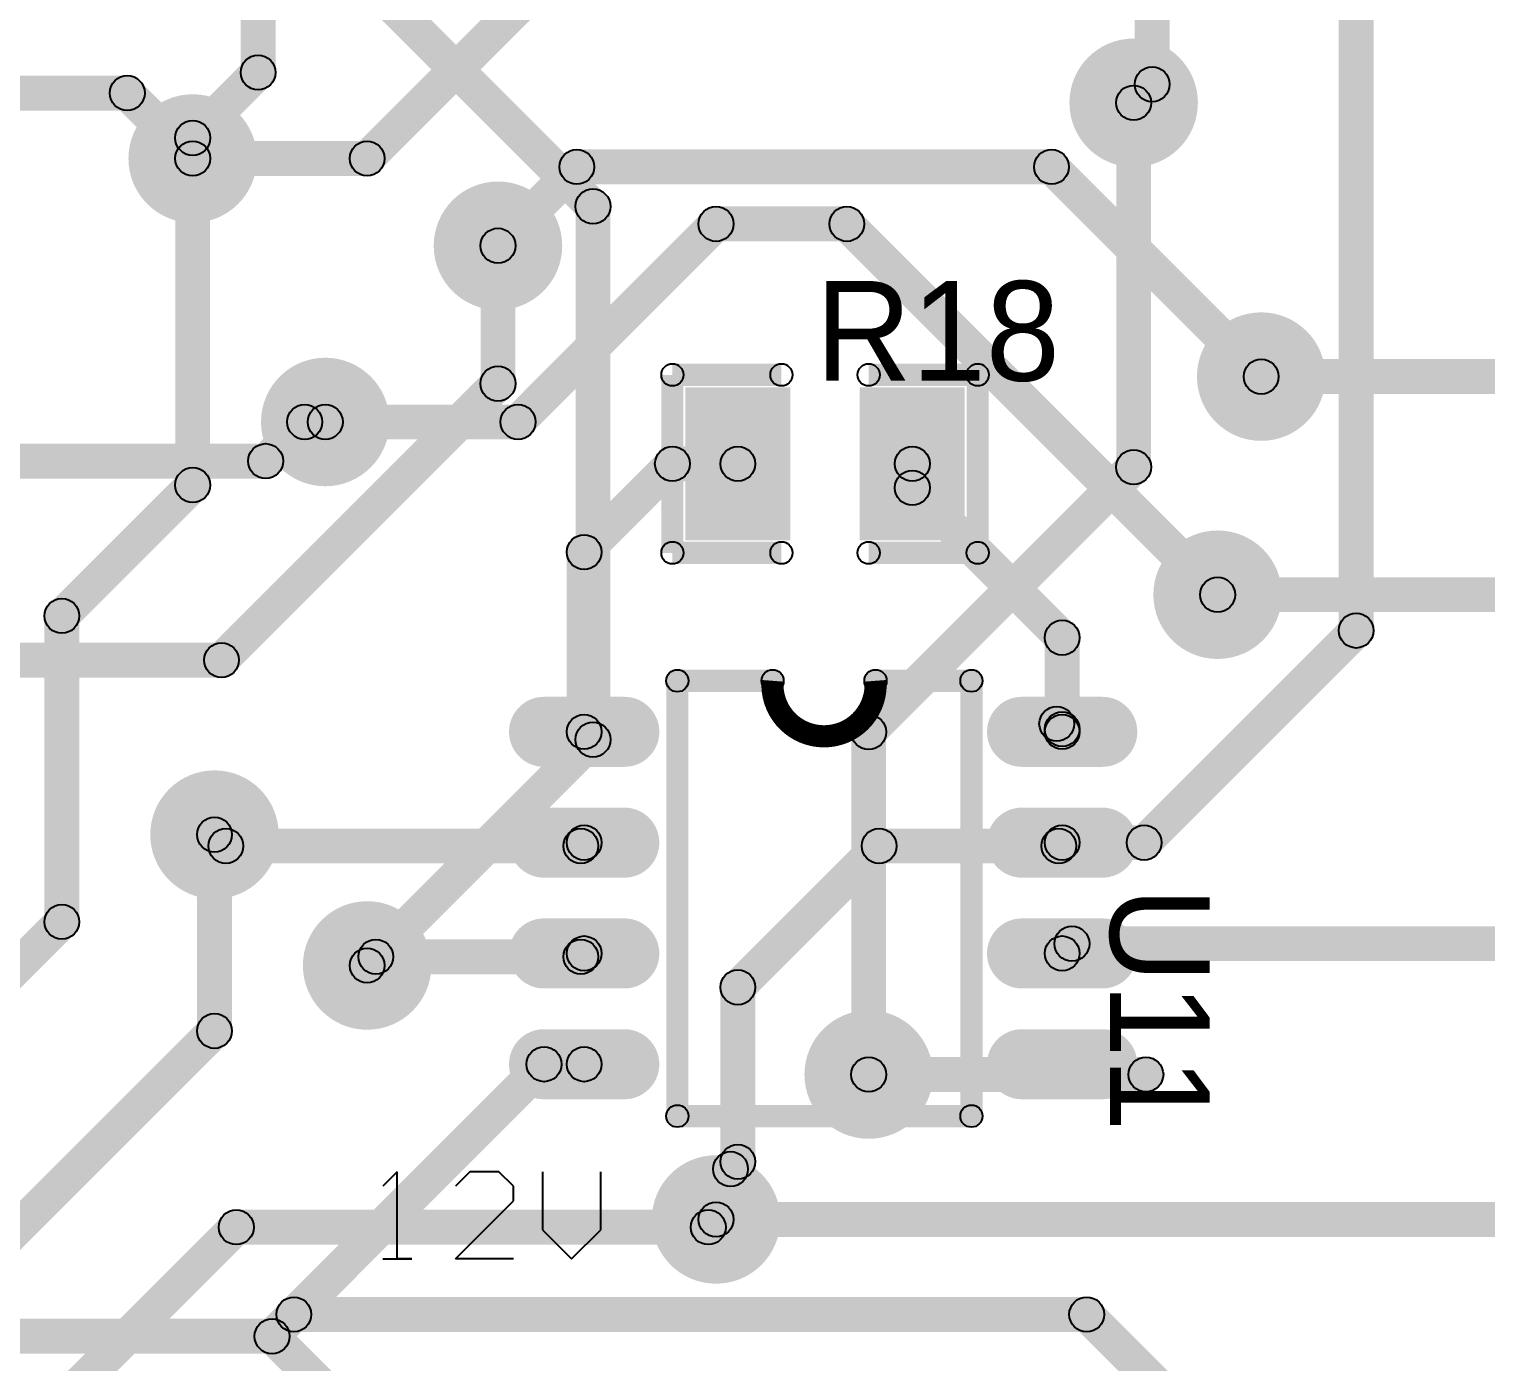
# Model space of a CAD drawing. Header units: millimetres. Extents: x 1.24 to 8.03, y 2.12 to 7.05.
# Drawn here: x 5.271 to 5.928, y 5.215 to 5.816 of the extents above; entities that cross this region are included whole.
import ezdxf

# ---------------------------------------------------------------- set-up
doc = ezdxf.new("R2010")
doc.units = ezdxf.units.MM
doc.header["$MEASUREMENT"] = 0
for name, color, linetype in [('BottomLayer', 5, 'Continuous'), ('BottomSolder', 6, 'Continuous'), ('TopLayer', 1, 'Continuous'), ('TopOverlay', 2, 'Continuous'), ('TopPaste', 8, 'Continuous'), ('TopSolder', 216, 'Continuous'), ('ViaHoleLayer', 16, 'Continuous')]:
    doc.layers.add(name, color=color, linetype=linetype)

# ---------------------------------------------------------------- blocks, each defined once
blk = doc.blocks.new('SOIC_8_L5_0_W4_0_P1_27_LS6_0_BL_9')
at = {"layer": 'TopLayer'}
h = blk.add_hatch(color=1, dxfattribs=at)
edge = h.paths.add_edge_path()
edge.add_arc((-0.075, 0.125984), 0.011811, 0, 180)
edge.add_line((-0.086811, 0.125984), (-0.086811, 0.089763))
edge.add_arc((-0.075, 0.089763), 0.011811, 180, 360)
edge.add_line((-0.063189, 0.089763), (-0.063189, 0.125984))
h = blk.add_hatch(color=1, dxfattribs=at)
edge = h.paths.add_edge_path()
edge.add_arc((-0.025, 0.125984), 0.011811, 0, 180)
edge.add_line((-0.036811, 0.125984), (-0.036811, 0.089763))
edge.add_arc((-0.025, 0.089763), 0.011811, 180, 360)
edge.add_line((-0.013189, 0.089763), (-0.013189, 0.125984))
h = blk.add_hatch(color=1, dxfattribs=at)
edge = h.paths.add_edge_path()
edge.add_arc((0.025, 0.125984), 0.011811, 0, 180)
edge.add_line((0.013189, 0.125984), (0.013189, 0.089763))
edge.add_arc((0.025, 0.089763), 0.011811, 180, 360)
edge.add_line((0.036811, 0.089763), (0.036811, 0.125984))
h = blk.add_hatch(color=1, dxfattribs=at)
edge = h.paths.add_edge_path()
edge.add_arc((0.075, 0.125984), 0.011811, 0, 180)
edge.add_line((0.063189, 0.125984), (0.063189, 0.089763))
edge.add_arc((0.075, 0.089763), 0.011811, 180, 360)
edge.add_line((0.086811, 0.089763), (0.086811, 0.125984))
h = blk.add_hatch(color=1, dxfattribs=at)
edge = h.paths.add_edge_path()
edge.add_arc((-0.075, -0.089763), 0.011811, 0, 180)
edge.add_line((-0.086811, -0.089763), (-0.086811, -0.125984))
edge.add_arc((-0.075, -0.125984), 0.011811, 180, 360)
edge.add_line((-0.063189, -0.125984), (-0.063189, -0.089763))
h = blk.add_hatch(color=1, dxfattribs=at)
edge = h.paths.add_edge_path()
edge.add_arc((-0.025, -0.089763), 0.011811, 0, 180)
edge.add_line((-0.036811, -0.089763), (-0.036811, -0.125984))
edge.add_arc((-0.025, -0.125984), 0.011811, 180, 360)
edge.add_line((-0.013189, -0.125984), (-0.013189, -0.089763))
h = blk.add_hatch(color=1, dxfattribs=at)
edge = h.paths.add_edge_path()
edge.add_arc((0.025, -0.089763), 0.011811, 0, 180)
edge.add_line((0.013189, -0.089763), (0.013189, -0.125984))
edge.add_arc((0.025, -0.125984), 0.011811, 180, 360)
edge.add_line((0.036811, -0.125984), (0.036811, -0.089763))
h = blk.add_hatch(color=1, dxfattribs=at)
edge = h.paths.add_edge_path()
edge.add_arc((0.075, -0.089763), 0.011811, 0, 180)
edge.add_line((0.063189, -0.089763), (0.063189, -0.125984))
edge.add_arc((0.075, -0.125984), 0.011811, 180, 360)
edge.add_line((0.086811, -0.125984), (0.086811, -0.089763))
at = {"layer": 'TopOverlay'}
h = blk.add_hatch(color=2, dxfattribs=at)
edge = h.paths.add_edge_path()
edge.add_arc((-0.098031, 0.066929), 0.005, 0, 360)
h = blk.add_hatch(color=2, dxfattribs=at)
edge = h.paths.add_edge_path()
edge.add_arc((-0.098031, 0.066929), 0.005, 0, 360)
for points in [[(-0.093031, 0.023622), (-0.103031, 0.023622), (-0.103031, 0.066929), (-0.093031, 0.066929)], [(0.098425, 0.071929), (0.098425, 0.061929), (-0.098031, 0.061929), (-0.098031, 0.071929)], [(0.103425, -0.065797), (0.093425, -0.065797), (0.093425, 0.066929), (0.103425, 0.066929)], [(-0.093031, -0.065797), (-0.103031, -0.065797), (-0.103031, -0.022835), (-0.093031, -0.022835)], [(0.098425, -0.060797), (0.098425, -0.070797), (-0.098031, -0.070797), (-0.098031, -0.060797)]]:
    blk.add_hatch(color=2, dxfattribs=at).paths.add_polyline_path(points)
h = blk.add_hatch(color=2, dxfattribs=at)
edge = h.paths.add_edge_path()
edge.add_arc((0.098425, 0.066929), 0.005, 0, 360)
h = blk.add_hatch(color=2, dxfattribs=at)
edge = h.paths.add_edge_path()
edge.add_arc((0.098425, 0.066929), 0.005, 0, 360)
h = blk.add_hatch(color=2, dxfattribs=at)
edge = h.paths.add_edge_path()
edge.add_arc((-0.098031, 0.023622), 0.005, 0, 360)
h = blk.add_hatch(color=2, dxfattribs=at)
edge = h.paths.add_edge_path()
edge.add_arc((-0.098031, 0.023622), 0.005, 0, 360)
h = blk.add_hatch(color=2, dxfattribs=at)
edge = h.paths.add_edge_path()
edge.add_arc((-0.098031, -0.022835), 0.005, 0, 360)
h = blk.add_hatch(color=2, dxfattribs=at)
edge = h.paths.add_edge_path()
edge.add_arc((-0.098031, -0.022835), 0.005, 0, 360)
h = blk.add_hatch(color=2, dxfattribs=at)
edge = h.paths.add_edge_path()
edge.add_arc((-0.098031, -0.065797), 0.005, 0, 360)
h = blk.add_hatch(color=2, dxfattribs=at)
edge = h.paths.add_edge_path()
edge.add_arc((-0.098031, -0.065797), 0.005, 0, 360)
h = blk.add_hatch(color=2, dxfattribs=at)
edge = h.paths.add_edge_path()
edge.add_arc((0.098425, -0.065797), 0.005, 0, 360)
h = blk.add_hatch(color=2, dxfattribs=at)
edge = h.paths.add_edge_path()
edge.add_arc((0.098425, -0.065797), 0.005, 0, 360)
at = {"layer": 'TopPaste'}
h = blk.add_hatch(color=8, dxfattribs=at)
edge = h.paths.add_edge_path()
edge.add_arc((-0.075, 0.125984), 0.011811, 0, 180)
edge.add_line((-0.086811, 0.125984), (-0.086811, 0.089763))
edge.add_arc((-0.075, 0.089763), 0.011811, 180, 360)
edge.add_line((-0.063189, 0.089763), (-0.063189, 0.125984))
h = blk.add_hatch(color=8, dxfattribs=at)
edge = h.paths.add_edge_path()
edge.add_arc((-0.025, 0.125984), 0.011811, 0, 180)
edge.add_line((-0.036811, 0.125984), (-0.036811, 0.089763))
edge.add_arc((-0.025, 0.089763), 0.011811, 180, 360)
edge.add_line((-0.013189, 0.089763), (-0.013189, 0.125984))
h = blk.add_hatch(color=8, dxfattribs=at)
edge = h.paths.add_edge_path()
edge.add_arc((0.025, 0.125984), 0.011811, 0, 180)
edge.add_line((0.013189, 0.125984), (0.013189, 0.089763))
edge.add_arc((0.025, 0.089763), 0.011811, 180, 360)
edge.add_line((0.036811, 0.089763), (0.036811, 0.125984))
h = blk.add_hatch(color=8, dxfattribs=at)
edge = h.paths.add_edge_path()
edge.add_arc((0.075, 0.125984), 0.011811, 0, 180)
edge.add_line((0.063189, 0.125984), (0.063189, 0.089763))
edge.add_arc((0.075, 0.089763), 0.011811, 180, 360)
edge.add_line((0.086811, 0.089763), (0.086811, 0.125984))
h = blk.add_hatch(color=8, dxfattribs=at)
edge = h.paths.add_edge_path()
edge.add_arc((-0.075, -0.089763), 0.011811, 0, 180)
edge.add_line((-0.086811, -0.089763), (-0.086811, -0.125984))
edge.add_arc((-0.075, -0.125984), 0.011811, 180, 360)
edge.add_line((-0.063189, -0.125984), (-0.063189, -0.089763))
h = blk.add_hatch(color=8, dxfattribs=at)
edge = h.paths.add_edge_path()
edge.add_arc((-0.025, -0.089763), 0.011811, 0, 180)
edge.add_line((-0.036811, -0.089763), (-0.036811, -0.125984))
edge.add_arc((-0.025, -0.125984), 0.011811, 180, 360)
edge.add_line((-0.013189, -0.125984), (-0.013189, -0.089763))
h = blk.add_hatch(color=8, dxfattribs=at)
edge = h.paths.add_edge_path()
edge.add_arc((0.025, -0.089763), 0.011811, 0, 180)
edge.add_line((0.013189, -0.089763), (0.013189, -0.125984))
edge.add_arc((0.025, -0.125984), 0.011811, 180, 360)
edge.add_line((0.036811, -0.125984), (0.036811, -0.089763))
h = blk.add_hatch(color=8, dxfattribs=at)
edge = h.paths.add_edge_path()
edge.add_arc((0.075, -0.089763), 0.011811, 0, 180)
edge.add_line((0.063189, -0.089763), (0.063189, -0.125984))
edge.add_arc((0.075, -0.125984), 0.011811, 180, 360)
edge.add_line((0.086811, -0.125984), (0.086811, -0.089763))
at = {"layer": 'TopSolder'}
h = blk.add_hatch(color=216, dxfattribs=at)
edge = h.paths.add_edge_path()
edge.add_arc((-0.075, 0.125984), 0.015811, 0, 180)
edge.add_line((-0.090811, 0.125984), (-0.090811, 0.089763))
edge.add_arc((-0.075, 0.089763), 0.015811, 180, 360)
edge.add_line((-0.059189, 0.089763), (-0.059189, 0.125984))
h = blk.add_hatch(color=216, dxfattribs=at)
edge = h.paths.add_edge_path()
edge.add_arc((-0.025, 0.125984), 0.015811, 0, 180)
edge.add_line((-0.040811, 0.125984), (-0.040811, 0.089763))
edge.add_arc((-0.025, 0.089763), 0.015811, 180, 360)
edge.add_line((-0.009189, 0.089763), (-0.009189, 0.125984))
h = blk.add_hatch(color=216, dxfattribs=at)
edge = h.paths.add_edge_path()
edge.add_arc((0.025, 0.125984), 0.015811, 0, 180)
edge.add_line((0.009189, 0.125984), (0.009189, 0.089763))
edge.add_arc((0.025, 0.089763), 0.015811, 180, 360)
edge.add_line((0.040811, 0.089763), (0.040811, 0.125984))
h = blk.add_hatch(color=216, dxfattribs=at)
edge = h.paths.add_edge_path()
edge.add_arc((0.075, 0.125984), 0.015811, 0, 180)
edge.add_line((0.059189, 0.125984), (0.059189, 0.089763))
edge.add_arc((0.075, 0.089763), 0.015811, 180, 360)
edge.add_line((0.090811, 0.089763), (0.090811, 0.125984))
h = blk.add_hatch(color=216, dxfattribs=at)
edge = h.paths.add_edge_path()
edge.add_arc((-0.075, -0.089763), 0.015811, 0, 180)
edge.add_line((-0.090811, -0.089763), (-0.090811, -0.125984))
edge.add_arc((-0.075, -0.125984), 0.015811, 180, 360)
edge.add_line((-0.059189, -0.125984), (-0.059189, -0.089763))
h = blk.add_hatch(color=216, dxfattribs=at)
edge = h.paths.add_edge_path()
edge.add_arc((-0.025, -0.089763), 0.015811, 0, 180)
edge.add_line((-0.040811, -0.089763), (-0.040811, -0.125984))
edge.add_arc((-0.025, -0.125984), 0.015811, 180, 360)
edge.add_line((-0.009189, -0.125984), (-0.009189, -0.089763))
h = blk.add_hatch(color=216, dxfattribs=at)
edge = h.paths.add_edge_path()
edge.add_arc((0.025, -0.089763), 0.015811, 0, 180)
edge.add_line((0.009189, -0.089763), (0.009189, -0.125984))
edge.add_arc((0.025, -0.125984), 0.015811, 180, 360)
edge.add_line((0.040811, -0.125984), (0.040811, -0.089763))
h = blk.add_hatch(color=216, dxfattribs=at)
edge = h.paths.add_edge_path()
edge.add_arc((0.075, -0.089763), 0.015811, 0, 180)
edge.add_line((0.059189, -0.089763), (0.059189, -0.125984))
edge.add_arc((0.075, -0.125984), 0.015811, 180, 360)
edge.add_line((0.090811, -0.125984), (0.090811, -0.089763))
at = {"layer": 'TopOverlay', "const_width": 0.01}
blk.add_lwpolyline([(-0.098031, 0.023622, -1.0785851), (-0.098031, -0.022835)], format="xyb", dxfattribs=at)
at = {"layer": 'TopOverlay'}
for centre in [(-0.098031, 0.066929), (-0.098031, 0.066929), (0.098425, 0.066929), (0.098425, 0.066929), (-0.098031, 0.023622), (-0.098031, 0.023622), (-0.098031, -0.022835), (-0.098031, -0.022835), (-0.098031, -0.065797), (-0.098031, -0.065797), (0.098425, -0.065797), (0.098425, -0.065797)]:
    blk.add_circle(centre, 0.005, dxfattribs=at)
blk = doc.blocks.new('R0805_65')
at = {"layer": 'TopLayer'}
for points in [[(-0.05906, 0.03051), (-0.01969, 0.03051), (-0.01969, -0.03051), (-0.05906, -0.03051)], [(0.01968, 0.03051), (0.05905, 0.03051), (0.05905, -0.03051), (0.01968, -0.03051)]]:
    blk.add_hatch(color=1, dxfattribs=at).paths.add_polyline_path(points)
at = {"layer": 'TopOverlay'}
h = blk.add_hatch(color=2, dxfattribs=at)
edge = h.paths.add_edge_path()
edge.add_arc((-0.0689, 0.04016), 0.005, 0, 360)
h = blk.add_hatch(color=2, dxfattribs=at)
edge = h.paths.add_edge_path()
edge.add_arc((-0.0689, 0.04016), 0.005, 0, 360)
for points in [[(-0.0739, 0.04016), (-0.0639, 0.04016), (-0.0639, -0.04016), (-0.0739, -0.04016)], [(-0.0689, 0.03516), (-0.0689, 0.04516), (-0.01969, 0.04516), (-0.01969, 0.03516)], [(0.01968, 0.03516), (0.01968, 0.04516), (0.0689, 0.04516), (0.0689, 0.03516)], [(0.0739, -0.04016), (0.0639, -0.04016), (0.0639, 0.04016), (0.0739, 0.04016)], [(-0.0689, -0.04516), (-0.0689, -0.03516), (-0.01969, -0.03516), (-0.01969, -0.04516)], [(0.01968, -0.04516), (0.01968, -0.03516), (0.0689, -0.03516), (0.0689, -0.04516)]]:
    blk.add_hatch(color=2, dxfattribs=at).paths.add_polyline_path(points)
h = blk.add_hatch(color=2, dxfattribs=at)
edge = h.paths.add_edge_path()
edge.add_arc((-0.01969, 0.04016), 0.005, 0, 360)
h = blk.add_hatch(color=2, dxfattribs=at)
edge = h.paths.add_edge_path()
edge.add_arc((0.01968, 0.04016), 0.005, 0, 360)
h = blk.add_hatch(color=2, dxfattribs=at)
edge = h.paths.add_edge_path()
edge.add_arc((0.0689, 0.04016), 0.005, 0, 360)
h = blk.add_hatch(color=2, dxfattribs=at)
edge = h.paths.add_edge_path()
edge.add_arc((0.0689, 0.04016), 0.005, 0, 360)
h = blk.add_hatch(color=2, dxfattribs=at)
edge = h.paths.add_edge_path()
edge.add_arc((-0.0689, -0.04016), 0.005, 0, 360)
h = blk.add_hatch(color=2, dxfattribs=at)
edge = h.paths.add_edge_path()
edge.add_arc((-0.0689, -0.04016), 0.005, 0, 360)
h = blk.add_hatch(color=2, dxfattribs=at)
edge = h.paths.add_edge_path()
edge.add_arc((-0.01969, -0.04016), 0.005, 0, 360)
h = blk.add_hatch(color=2, dxfattribs=at)
edge = h.paths.add_edge_path()
edge.add_arc((0.01968, -0.04016), 0.005, 0, 360)
h = blk.add_hatch(color=2, dxfattribs=at)
edge = h.paths.add_edge_path()
edge.add_arc((0.0689, -0.04016), 0.005, 0, 360)
h = blk.add_hatch(color=2, dxfattribs=at)
edge = h.paths.add_edge_path()
edge.add_arc((0.0689, -0.04016), 0.005, 0, 360)
at = {"layer": 'TopPaste'}
for points in [[(-0.05906, 0.03051), (-0.01969, 0.03051), (-0.01969, -0.03051), (-0.05906, -0.03051)], [(0.01968, 0.03051), (0.05905, 0.03051), (0.05905, -0.03051), (0.01968, -0.03051)]]:
    blk.add_hatch(color=8, dxfattribs=at).paths.add_polyline_path(points)
at = {"layer": 'TopSolder'}
for points in [[(-0.06306, 0.03451), (-0.01569, 0.03451), (-0.01569, -0.03451), (-0.06306, -0.03451)], [(0.01568, 0.03451), (0.06305, 0.03451), (0.06305, -0.03451), (0.01568, -0.03451)]]:
    blk.add_hatch(color=216, dxfattribs=at).paths.add_polyline_path(points)
at = {"layer": 'TopOverlay'}
for centre in [(-0.0689, 0.04016), (-0.0689, 0.04016), (-0.01969, 0.04016), (0.01968, 0.04016), (0.0689, 0.04016), (0.0689, 0.04016), (-0.0689, -0.04016), (-0.0689, -0.04016), (-0.01969, -0.04016), (0.01968, -0.04016), (0.0689, -0.04016), (0.0689, -0.04016)]:
    blk.add_circle(centre, 0.005, dxfattribs=at)

msp = doc.modelspace()

# ---------------------------------------------------------------- hatches: boundary and pattern name
at = {"layer": 'BottomLayer'}
for points in [[(5.38189, 5.79667), (5.36614, 5.79667), (5.36614, 5.91535), (5.38189, 5.91535)], [(5.4275, 5.82278), (5.43864, 5.83392), (5.53073, 5.74183), (5.51959, 5.7307)], [(5.35006, 5.76157), (5.33892, 5.77271), (5.36845, 5.80224), (5.37958, 5.7911)], [(4.76378, 5.77953), (4.76378, 5.79528), (5.31496, 5.79528), (5.31496, 5.77953)], [(5.30939, 5.78183), (5.32053, 5.79297), (5.35006, 5.76344), (5.33892, 5.75231)], [(5.77707, 5.61859), (5.76133, 5.61859), (5.76133, 5.78301), (5.77707, 5.78301)], [(5.35236, 5.75787), (5.33661, 5.75787), (5.33661, 5.76714), (5.35236, 5.76714)], [(5.53303, 5.49563), (5.51728, 5.49563), (5.51728, 5.73626), (5.53303, 5.73626)], [(5.49016, 5.65629), (5.47441, 5.65629), (5.47441, 5.7185), (5.49016, 5.7185)], [(5.36305, 5.52593), (5.35192, 5.53706), (5.47672, 5.66186), (5.48785, 5.65073)], [(5.82677, 5.65157), (5.82677, 5.66732), (5.97441, 5.66732), (5.97441, 5.65157)], [(5.38297, 5.61575), (5.37184, 5.62689), (5.3895, 5.64454), (5.40063, 5.63341)], [(5.39506, 5.6311), (5.39506, 5.64685), (5.40433, 5.64685), (5.40433, 5.6311)], [(4.6971, 5.61344), (4.6971, 5.62919), (5.37741, 5.62919), (5.37741, 5.61344)], [(5.65517, 5.49343), (5.64404, 5.50457), (5.76363, 5.62416), (5.77477, 5.61303)], [(5.80709, 5.55315), (5.80709, 5.5689), (5.97069, 5.5689), (5.97069, 5.55315)], [(5.23622, 5.52362), (5.23622, 5.53937), (5.35749, 5.53937), (5.35749, 5.52362)], [(5.4288, 5.38813), (5.41766, 5.39927), (5.51959, 5.5012), (5.53073, 5.49006)], [(5.65748, 5.34449), (5.64173, 5.34449), (5.64173, 5.499), (5.65748, 5.499)], [(5.3622, 5.36417), (5.34646, 5.36417), (5.34646, 5.45276), (5.3622, 5.45276)], [(5.25346, 5.25217), (5.24232, 5.2633), (5.34876, 5.36974), (5.3599, 5.35861)], [(5.58071, 5.27122), (5.58071, 5.28697), (6.02012, 5.28697), (6.02012, 5.27122)], [(5.291, 5.19128), (5.27987, 5.20242), (5.35861, 5.28116), (5.36974, 5.27002)], [(5.36417, 5.26772), (5.36417, 5.28346), (5.5772, 5.28346), (5.5772, 5.26772)], [(5.58277, 5.27002), (5.57164, 5.28116), (5.57514, 5.28466), (5.58628, 5.27353)]]:
    msp.add_hatch(color=5, dxfattribs=at).paths.add_polyline_path(points)
h = msp.add_hatch(color=5, dxfattribs=at)
edge = h.paths.add_edge_path()
edge.add_arc((5.7692, 5.78301), 0.025, 0, 360)
h = msp.add_hatch(color=5, dxfattribs=at)
edge = h.paths.add_edge_path()
edge.add_arc((5.37402, 5.79667), 0.00787, 0, 360)
h = msp.add_hatch(color=5, dxfattribs=at)
edge = h.paths.add_edge_path()
edge.add_arc((5.37402, 5.79667), 0.00787, 0, 360)
h = msp.add_hatch(color=5, dxfattribs=at)
edge = h.paths.add_edge_path()
edge.add_arc((5.31496, 5.7874), 0.00787, 0, 360)
h = msp.add_hatch(color=5, dxfattribs=at)
edge = h.paths.add_edge_path()
edge.add_arc((5.31496, 5.7874), 0.00787, 0, 360)
h = msp.add_hatch(color=5, dxfattribs=at)
edge = h.paths.add_edge_path()
edge.add_arc((5.7692, 5.78301), 0.00787, 0, 360)
h = msp.add_hatch(color=5, dxfattribs=at)
edge = h.paths.add_edge_path()
edge.add_arc((5.34449, 5.75787), 0.025, 0, 360)
h = msp.add_hatch(color=5, dxfattribs=at)
edge = h.paths.add_edge_path()
edge.add_arc((5.34449, 5.76714), 0.00787, 0, 360)
h = msp.add_hatch(color=5, dxfattribs=at)
edge = h.paths.add_edge_path()
edge.add_arc((5.34449, 5.76714), 0.00787, 0, 360)
h = msp.add_hatch(color=5, dxfattribs=at)
edge = h.paths.add_edge_path()
edge.add_arc((5.34449, 5.75787), 0.00787, 0, 360)
h = msp.add_hatch(color=5, dxfattribs=at)
edge = h.paths.add_edge_path()
edge.add_arc((5.34449, 5.75787), 0.00787, 0, 360)
h = msp.add_hatch(color=5, dxfattribs=at)
edge = h.paths.add_edge_path()
edge.add_arc((5.48228, 5.7185), 0.025, 0, 360)
h = msp.add_hatch(color=5, dxfattribs=at)
edge = h.paths.add_edge_path()
edge.add_arc((5.52516, 5.73626), 0.00787, 0, 360)
h = msp.add_hatch(color=5, dxfattribs=at)
edge = h.paths.add_edge_path()
edge.add_arc((5.52516, 5.73626), 0.00787, 0, 360)
h = msp.add_hatch(color=5, dxfattribs=at)
edge = h.paths.add_edge_path()
edge.add_arc((5.48228, 5.7185), 0.00787, 0, 360)
h = msp.add_hatch(color=5, dxfattribs=at)
edge = h.paths.add_edge_path()
edge.add_arc((5.82677, 5.65945), 0.025, 0, 360)
h = msp.add_hatch(color=5, dxfattribs=at)
edge = h.paths.add_edge_path()
edge.add_arc((5.40433, 5.63897), 0.025, 0, 360)
h = msp.add_hatch(color=5, dxfattribs=at)
edge = h.paths.add_edge_path()
edge.add_arc((5.48228, 5.65629), 0.00787, 0, 360)
h = msp.add_hatch(color=5, dxfattribs=at)
edge = h.paths.add_edge_path()
edge.add_arc((5.48228, 5.65629), 0.00787, 0, 360)
h = msp.add_hatch(color=5, dxfattribs=at)
edge = h.paths.add_edge_path()
edge.add_arc((5.82677, 5.65945), 0.00787, 0, 360)
h = msp.add_hatch(color=5, dxfattribs=at)
edge = h.paths.add_edge_path()
edge.add_arc((5.39506, 5.63897), 0.00787, 0, 360)
h = msp.add_hatch(color=5, dxfattribs=at)
edge = h.paths.add_edge_path()
edge.add_arc((5.39506, 5.63897), 0.00787, 0, 360)
h = msp.add_hatch(color=5, dxfattribs=at)
edge = h.paths.add_edge_path()
edge.add_arc((5.40433, 5.63897), 0.00787, 0, 360)
h = msp.add_hatch(color=5, dxfattribs=at)
edge = h.paths.add_edge_path()
edge.add_arc((5.37741, 5.62132), 0.00787, 0, 360)
h = msp.add_hatch(color=5, dxfattribs=at)
edge = h.paths.add_edge_path()
edge.add_arc((5.37741, 5.62132), 0.00787, 0, 360)
h = msp.add_hatch(color=5, dxfattribs=at)
edge = h.paths.add_edge_path()
edge.add_arc((5.7692, 5.61859), 0.00787, 0, 360)
h = msp.add_hatch(color=5, dxfattribs=at)
edge = h.paths.add_edge_path()
edge.add_arc((5.7692, 5.61859), 0.00787, 0, 360)
h = msp.add_hatch(color=5, dxfattribs=at)
edge = h.paths.add_edge_path()
edge.add_arc((5.80709, 5.56102), 0.025, 0, 360)
h = msp.add_hatch(color=5, dxfattribs=at)
edge = h.paths.add_edge_path()
edge.add_arc((5.80709, 5.56102), 0.00787, 0, 360)
h = msp.add_hatch(color=5, dxfattribs=at)
edge = h.paths.add_edge_path()
edge.add_arc((5.35749, 5.5315), 0.00787, 0, 360)
h = msp.add_hatch(color=5, dxfattribs=at)
edge = h.paths.add_edge_path()
edge.add_arc((5.35749, 5.5315), 0.00787, 0, 360)
h = msp.add_hatch(color=5, dxfattribs=at)
edge = h.paths.add_edge_path()
edge.add_arc((5.52516, 5.49563), 0.00787, 0, 360)
h = msp.add_hatch(color=5, dxfattribs=at)
edge = h.paths.add_edge_path()
edge.add_arc((5.52516, 5.49563), 0.00787, 0, 360)
h = msp.add_hatch(color=5, dxfattribs=at)
edge = h.paths.add_edge_path()
edge.add_arc((5.64961, 5.499), 0.00787, 0, 360)
h = msp.add_hatch(color=5, dxfattribs=at)
edge = h.paths.add_edge_path()
edge.add_arc((5.64961, 5.499), 0.00787, 0, 360)
h = msp.add_hatch(color=5, dxfattribs=at)
edge = h.paths.add_edge_path()
edge.add_arc((5.35433, 5.45276), 0.025, 0, 360)
h = msp.add_hatch(color=5, dxfattribs=at)
edge = h.paths.add_edge_path()
edge.add_arc((5.35433, 5.45276), 0.00787, 0, 360)
h = msp.add_hatch(color=5, dxfattribs=at)
edge = h.paths.add_edge_path()
edge.add_arc((5.42323, 5.3937), 0.025, 0, 360)
h = msp.add_hatch(color=5, dxfattribs=at)
edge = h.paths.add_edge_path()
edge.add_arc((5.42323, 5.3937), 0.00787, 0, 360)
h = msp.add_hatch(color=5, dxfattribs=at)
edge = h.paths.add_edge_path()
edge.add_arc((5.35433, 5.36417), 0.00787, 0, 360)
h = msp.add_hatch(color=5, dxfattribs=at)
edge = h.paths.add_edge_path()
edge.add_arc((5.35433, 5.36417), 0.00787, 0, 360)
h = msp.add_hatch(color=5, dxfattribs=at)
edge = h.paths.add_edge_path()
edge.add_arc((5.64961, 5.34449), 0.025, 0, 360)
h = msp.add_hatch(color=5, dxfattribs=at)
edge = h.paths.add_edge_path()
edge.add_arc((5.64961, 5.34449), 0.00787, 0, 360)
h = msp.add_hatch(color=5, dxfattribs=at)
edge = h.paths.add_edge_path()
edge.add_arc((5.58071, 5.27909), 0.025, 0, 360)
h = msp.add_hatch(color=5, dxfattribs=at)
edge = h.paths.add_edge_path()
edge.add_arc((5.58071, 5.27909), 0.00787, 0, 360)
h = msp.add_hatch(color=5, dxfattribs=at)
edge = h.paths.add_edge_path()
edge.add_arc((5.58071, 5.27909), 0.00787, 0, 360)
h = msp.add_hatch(color=5, dxfattribs=at)
edge = h.paths.add_edge_path()
edge.add_arc((5.36417, 5.27559), 0.00787, 0, 360)
h = msp.add_hatch(color=5, dxfattribs=at)
edge = h.paths.add_edge_path()
edge.add_arc((5.36417, 5.27559), 0.00787, 0, 360)
h = msp.add_hatch(color=5, dxfattribs=at)
edge = h.paths.add_edge_path()
edge.add_arc((5.5772, 5.27559), 0.00787, 0, 360)
h = msp.add_hatch(color=5, dxfattribs=at)
edge = h.paths.add_edge_path()
edge.add_arc((5.5772, 5.27559), 0.00787, 0, 360)
at = {"layer": 'BottomSolder'}
h = msp.add_hatch(color=6, dxfattribs=at)
edge = h.paths.add_edge_path()
edge.add_arc((5.7692, 5.78301), 0.029, 0, 360)
h = msp.add_hatch(color=6, dxfattribs=at)
edge = h.paths.add_edge_path()
edge.add_arc((5.34449, 5.75787), 0.029, 0, 360)
h = msp.add_hatch(color=6, dxfattribs=at)
edge = h.paths.add_edge_path()
edge.add_arc((5.48228, 5.7185), 0.029, 0, 360)
h = msp.add_hatch(color=6, dxfattribs=at)
edge = h.paths.add_edge_path()
edge.add_arc((5.82677, 5.65945), 0.029, 0, 360)
h = msp.add_hatch(color=6, dxfattribs=at)
edge = h.paths.add_edge_path()
edge.add_arc((5.40433, 5.63897), 0.029, 0, 360)
h = msp.add_hatch(color=6, dxfattribs=at)
edge = h.paths.add_edge_path()
edge.add_arc((5.80709, 5.56102), 0.029, 0, 360)
h = msp.add_hatch(color=6, dxfattribs=at)
edge = h.paths.add_edge_path()
edge.add_arc((5.35433, 5.45276), 0.029, 0, 360)
h = msp.add_hatch(color=6, dxfattribs=at)
edge = h.paths.add_edge_path()
edge.add_arc((5.42323, 5.3937), 0.029, 0, 360)
h = msp.add_hatch(color=6, dxfattribs=at)
edge = h.paths.add_edge_path()
edge.add_arc((5.64961, 5.34449), 0.029, 0, 360)
h = msp.add_hatch(color=6, dxfattribs=at)
edge = h.paths.add_edge_path()
edge.add_arc((5.58071, 5.27909), 0.029, 0, 360)
at = {"layer": 'TopLayer'}
for points in [[(5.87752, 5.54484), (5.86177, 5.54484), (5.86177, 5.99217), (5.87752, 5.99217)], [(5.78543, 5.79137), (5.76969, 5.79137), (5.76969, 5.915), (5.78543, 5.915)], [(5.4288, 5.75231), (5.41766, 5.76344), (5.55546, 5.90124), (5.56659, 5.8901)], [(5.77477, 5.77745), (5.76363, 5.78858), (5.77199, 5.79694), (5.78313, 5.7858)], [(5.34449, 5.75), (5.34449, 5.76575), (5.42323, 5.76575), (5.42323, 5.75)], [(5.51787, 5.74622), (5.51787, 5.76197), (5.73213, 5.76197), (5.73213, 5.74622)], [(5.35236, 5.61052), (5.33661, 5.61052), (5.33661, 5.75787), (5.35236, 5.75787)], [(5.48785, 5.71294), (5.47672, 5.72407), (5.51231, 5.75966), (5.52344, 5.74853)], [(5.72656, 5.74853), (5.73769, 5.75966), (5.83234, 5.66502), (5.8212, 5.65388)], [(5.4969, 5.63341), (5.48577, 5.64454), (5.57514, 5.73391), (5.58628, 5.72278)], [(5.58071, 5.72047), (5.58071, 5.73622), (5.63976, 5.73622), (5.63976, 5.72047)], [(5.6342, 5.72278), (5.64533, 5.73391), (5.81265, 5.56659), (5.80152, 5.55546)], [(5.40433, 5.6311), (5.40433, 5.64685), (5.49134, 5.64685), (5.49134, 5.6311)], [(5.52675, 5.57467), (5.51561, 5.58581), (5.55546, 5.62565), (5.56659, 5.61451)], [(5.56102, 5.6122), (5.56102, 5.62795), (5.59055, 5.62795), (5.59055, 5.6122)], [(5.291, 5.5459), (5.27987, 5.55704), (5.33892, 5.61609), (5.35006, 5.60496)], [(5.67717, 5.60925), (5.66142, 5.60925), (5.66142, 5.62008), (5.67717, 5.62008)], [(5.66372, 5.60368), (5.67486, 5.61482), (5.7425, 5.54718), (5.73136, 5.53604)], [(5.52906, 5.49914), (5.51331, 5.49914), (5.51331, 5.58024), (5.52906, 5.58024)], [(5.29331, 5.41339), (5.27756, 5.41339), (5.27756, 5.55147), (5.29331, 5.55147)], [(5.77951, 5.44357), (5.76837, 5.4547), (5.86408, 5.55041), (5.87521, 5.53927)], [(5.7448, 5.50034), (5.72906, 5.50034), (5.72906, 5.54161), (5.7448, 5.54161)], [(5.72893, 5.4972), (5.74007, 5.50834), (5.7425, 5.50591), (5.73136, 5.49477)], [(5.7448, 5.49914), (5.72906, 5.49914), (5.72906, 5.50034), (5.7448, 5.50034)], [(5.34876, 5.44719), (5.3599, 5.45832), (5.36503, 5.4532), (5.35389, 5.44206)], [(5.35946, 5.43975), (5.35946, 5.4555), (5.51968, 5.4555), (5.51968, 5.43975)], [(5.52524, 5.44206), (5.51411, 5.4532), (5.51561, 5.4547), (5.52675, 5.44357)], [(5.59611, 5.37828), (5.58498, 5.38942), (5.64875, 5.4532), (5.65989, 5.44206)], [(5.65432, 5.43975), (5.65432, 5.4555), (5.73542, 5.4555), (5.73542, 5.43975)], [(5.74099, 5.44206), (5.72986, 5.4532), (5.73136, 5.4547), (5.7425, 5.44357)], [(5.73693, 5.44126), (5.73693, 5.45701), (5.77394, 5.45701), (5.77394, 5.44126)], [(5.23147, 5.34829), (5.22034, 5.35943), (5.27987, 5.41895), (5.291, 5.40782)], [(5.74134, 5.39567), (5.74134, 5.41142), (5.97441, 5.41142), (5.97441, 5.39567)], [(5.42716, 5.38975), (5.42716, 5.4055), (5.51968, 5.4055), (5.51968, 5.38975)], [(5.52524, 5.39206), (5.51411, 5.4032), (5.51561, 5.4047), (5.52675, 5.39357)], [(5.7425, 5.39357), (5.73136, 5.4047), (5.73577, 5.40911), (5.74691, 5.39798)], [(5.4288, 5.38813), (5.41766, 5.39927), (5.42159, 5.4032), (5.43272, 5.39206)], [(5.59842, 5.30511), (5.58267, 5.30511), (5.58267, 5.38385), (5.59842, 5.38385)], [(5.39573, 5.23065), (5.38459, 5.24179), (5.4975, 5.3547), (5.50864, 5.34357)], [(5.50307, 5.34126), (5.50307, 5.35701), (5.52118, 5.35701), (5.52118, 5.34126)], [(5.64961, 5.33661), (5.64961, 5.35236), (5.77473, 5.35236), (5.77473, 5.33661)], [(5.59283, 5.29626), (5.58169, 5.3074), (5.58498, 5.31068), (5.59611, 5.29954)], [(5.38588, 5.22081), (5.37475, 5.23195), (5.38459, 5.24179), (5.39573, 5.23065)], [(5.39016, 5.22835), (5.39016, 5.24409), (5.74803, 5.24409), (5.74803, 5.22835)], [(5.74246, 5.23065), (5.7536, 5.24179), (5.83234, 5.16305), (5.8212, 5.15191)], [(4.82283, 5.2185), (4.82283, 5.23425), (5.38032, 5.23425), (5.38032, 5.2185)], [(5.37475, 5.22081), (5.38588, 5.23195), (5.42355, 5.19428), (5.41242, 5.18314)]]:
    msp.add_hatch(color=1, dxfattribs=at).paths.add_polyline_path(points)
h = msp.add_hatch(color=1, dxfattribs=at)
edge = h.paths.add_edge_path()
edge.add_arc((5.7692, 5.78301), 0.025, 0, 360)
h = msp.add_hatch(color=1, dxfattribs=at)
edge = h.paths.add_edge_path()
edge.add_arc((5.77756, 5.79137), 0.00787, 0, 360)
h = msp.add_hatch(color=1, dxfattribs=at)
edge = h.paths.add_edge_path()
edge.add_arc((5.77756, 5.79137), 0.00787, 0, 360)
h = msp.add_hatch(color=1, dxfattribs=at)
edge = h.paths.add_edge_path()
edge.add_arc((5.7692, 5.78301), 0.00787, 0, 360)
h = msp.add_hatch(color=1, dxfattribs=at)
edge = h.paths.add_edge_path()
edge.add_arc((5.34449, 5.75787), 0.025, 0, 360)
h = msp.add_hatch(color=1, dxfattribs=at)
edge = h.paths.add_edge_path()
edge.add_arc((5.34449, 5.75787), 0.00787, 0, 360)
h = msp.add_hatch(color=1, dxfattribs=at)
edge = h.paths.add_edge_path()
edge.add_arc((5.34449, 5.75787), 0.00787, 0, 360)
h = msp.add_hatch(color=1, dxfattribs=at)
edge = h.paths.add_edge_path()
edge.add_arc((5.42323, 5.75787), 0.00787, 0, 360)
h = msp.add_hatch(color=1, dxfattribs=at)
edge = h.paths.add_edge_path()
edge.add_arc((5.42323, 5.75787), 0.00787, 0, 360)
h = msp.add_hatch(color=1, dxfattribs=at)
edge = h.paths.add_edge_path()
edge.add_arc((5.51787, 5.75409), 0.00787, 0, 360)
h = msp.add_hatch(color=1, dxfattribs=at)
edge = h.paths.add_edge_path()
edge.add_arc((5.51787, 5.75409), 0.00787, 0, 360)
h = msp.add_hatch(color=1, dxfattribs=at)
edge = h.paths.add_edge_path()
edge.add_arc((5.73213, 5.75409), 0.00787, 0, 360)
h = msp.add_hatch(color=1, dxfattribs=at)
edge = h.paths.add_edge_path()
edge.add_arc((5.73213, 5.75409), 0.00787, 0, 360)
h = msp.add_hatch(color=1, dxfattribs=at)
edge = h.paths.add_edge_path()
edge.add_arc((5.48228, 5.7185), 0.025, 0, 360)
h = msp.add_hatch(color=1, dxfattribs=at)
edge = h.paths.add_edge_path()
edge.add_arc((5.58071, 5.72835), 0.00787, 0, 360)
h = msp.add_hatch(color=1, dxfattribs=at)
edge = h.paths.add_edge_path()
edge.add_arc((5.58071, 5.72835), 0.00787, 0, 360)
h = msp.add_hatch(color=1, dxfattribs=at)
edge = h.paths.add_edge_path()
edge.add_arc((5.63976, 5.72835), 0.00787, 0, 360)
h = msp.add_hatch(color=1, dxfattribs=at)
edge = h.paths.add_edge_path()
edge.add_arc((5.63976, 5.72835), 0.00787, 0, 360)
h = msp.add_hatch(color=1, dxfattribs=at)
edge = h.paths.add_edge_path()
edge.add_arc((5.48228, 5.7185), 0.00787, 0, 360)
h = msp.add_hatch(color=1, dxfattribs=at)
edge = h.paths.add_edge_path()
edge.add_arc((5.82677, 5.65945), 0.025, 0, 360)
h = msp.add_hatch(color=1, dxfattribs=at)
edge = h.paths.add_edge_path()
edge.add_arc((5.40433, 5.63897), 0.025, 0, 360)
h = msp.add_hatch(color=1, dxfattribs=at)
edge = h.paths.add_edge_path()
edge.add_arc((5.82677, 5.65945), 0.00787, 0, 360)
h = msp.add_hatch(color=1, dxfattribs=at)
edge = h.paths.add_edge_path()
edge.add_arc((5.40433, 5.63897), 0.00787, 0, 360)
h = msp.add_hatch(color=1, dxfattribs=at)
edge = h.paths.add_edge_path()
edge.add_arc((5.49134, 5.63897), 0.00787, 0, 360)
h = msp.add_hatch(color=1, dxfattribs=at)
edge = h.paths.add_edge_path()
edge.add_arc((5.49134, 5.63897), 0.00787, 0, 360)
h = msp.add_hatch(color=1, dxfattribs=at)
edge = h.paths.add_edge_path()
edge.add_arc((5.56102, 5.62008), 0.00787, 0, 360)
h = msp.add_hatch(color=1, dxfattribs=at)
edge = h.paths.add_edge_path()
edge.add_arc((5.56102, 5.62008), 0.00787, 0, 360)
h = msp.add_hatch(color=1, dxfattribs=at)
edge = h.paths.add_edge_path()
edge.add_arc((5.59055, 5.62008), 0.00787, 0, 360)
h = msp.add_hatch(color=1, dxfattribs=at)
edge = h.paths.add_edge_path()
edge.add_arc((5.66929, 5.62008), 0.00787, 0, 360)
h = msp.add_hatch(color=1, dxfattribs=at)
edge = h.paths.add_edge_path()
edge.add_arc((5.34449, 5.61052), 0.00787, 0, 360)
h = msp.add_hatch(color=1, dxfattribs=at)
edge = h.paths.add_edge_path()
edge.add_arc((5.34449, 5.61052), 0.00787, 0, 360)
h = msp.add_hatch(color=1, dxfattribs=at)
edge = h.paths.add_edge_path()
edge.add_arc((5.66929, 5.60925), 0.00787, 0, 360)
h = msp.add_hatch(color=1, dxfattribs=at)
edge = h.paths.add_edge_path()
edge.add_arc((5.66929, 5.60925), 0.00787, 0, 360)
h = msp.add_hatch(color=1, dxfattribs=at)
edge = h.paths.add_edge_path()
edge.add_arc((5.52118, 5.58024), 0.00787, 0, 360)
h = msp.add_hatch(color=1, dxfattribs=at)
edge = h.paths.add_edge_path()
edge.add_arc((5.52118, 5.58024), 0.00787, 0, 360)
h = msp.add_hatch(color=1, dxfattribs=at)
edge = h.paths.add_edge_path()
edge.add_arc((5.80709, 5.56102), 0.025, 0, 360)
h = msp.add_hatch(color=1, dxfattribs=at)
edge = h.paths.add_edge_path()
edge.add_arc((5.80709, 5.56102), 0.00787, 0, 360)
h = msp.add_hatch(color=1, dxfattribs=at)
edge = h.paths.add_edge_path()
edge.add_arc((5.28543, 5.55147), 0.00787, 0, 360)
h = msp.add_hatch(color=1, dxfattribs=at)
edge = h.paths.add_edge_path()
edge.add_arc((5.28543, 5.55147), 0.00787, 0, 360)
h = msp.add_hatch(color=1, dxfattribs=at)
edge = h.paths.add_edge_path()
edge.add_arc((5.73693, 5.54161), 0.00787, 0, 360)
h = msp.add_hatch(color=1, dxfattribs=at)
edge = h.paths.add_edge_path()
edge.add_arc((5.73693, 5.54161), 0.00787, 0, 360)
h = msp.add_hatch(color=1, dxfattribs=at)
edge = h.paths.add_edge_path()
edge.add_arc((5.86965, 5.54484), 0.00787, 0, 360)
h = msp.add_hatch(color=1, dxfattribs=at)
edge = h.paths.add_edge_path()
edge.add_arc((5.86965, 5.54484), 0.00787, 0, 360)
h = msp.add_hatch(color=1, dxfattribs=at)
edge = h.paths.add_edge_path()
edge.add_arc((5.7345, 5.50277), 0.00787, 0, 360)
h = msp.add_hatch(color=1, dxfattribs=at)
edge = h.paths.add_edge_path()
edge.add_arc((5.52118, 5.49914), 0.00787, 0, 360)
h = msp.add_hatch(color=1, dxfattribs=at)
edge = h.paths.add_edge_path()
edge.add_arc((5.73693, 5.50034), 0.00787, 0, 360)
h = msp.add_hatch(color=1, dxfattribs=at)
edge = h.paths.add_edge_path()
edge.add_arc((5.73693, 5.50034), 0.00787, 0, 360)
h = msp.add_hatch(color=1, dxfattribs=at)
edge = h.paths.add_edge_path()
edge.add_arc((5.73693, 5.50034), 0.00787, 0, 360)
h = msp.add_hatch(color=1, dxfattribs=at)
edge = h.paths.add_edge_path()
edge.add_arc((5.73693, 5.49914), 0.00787, 0, 360)
h = msp.add_hatch(color=1, dxfattribs=at)
edge = h.paths.add_edge_path()
edge.add_arc((5.35433, 5.45276), 0.025, 0, 360)
h = msp.add_hatch(color=1, dxfattribs=at)
edge = h.paths.add_edge_path()
edge.add_arc((5.35433, 5.45276), 0.00787, 0, 360)
h = msp.add_hatch(color=1, dxfattribs=at)
edge = h.paths.add_edge_path()
edge.add_arc((5.35946, 5.44763), 0.00787, 0, 360)
h = msp.add_hatch(color=1, dxfattribs=at)
edge = h.paths.add_edge_path()
edge.add_arc((5.35946, 5.44763), 0.00787, 0, 360)
h = msp.add_hatch(color=1, dxfattribs=at)
edge = h.paths.add_edge_path()
edge.add_arc((5.51968, 5.44763), 0.00787, 0, 360)
h = msp.add_hatch(color=1, dxfattribs=at)
edge = h.paths.add_edge_path()
edge.add_arc((5.51968, 5.44763), 0.00787, 0, 360)
h = msp.add_hatch(color=1, dxfattribs=at)
edge = h.paths.add_edge_path()
edge.add_arc((5.52118, 5.44914), 0.00787, 0, 360)
h = msp.add_hatch(color=1, dxfattribs=at)
edge = h.paths.add_edge_path()
edge.add_arc((5.65432, 5.44763), 0.00787, 0, 360)
h = msp.add_hatch(color=1, dxfattribs=at)
edge = h.paths.add_edge_path()
edge.add_arc((5.65432, 5.44763), 0.00787, 0, 360)
h = msp.add_hatch(color=1, dxfattribs=at)
edge = h.paths.add_edge_path()
edge.add_arc((5.73542, 5.44763), 0.00787, 0, 360)
h = msp.add_hatch(color=1, dxfattribs=at)
edge = h.paths.add_edge_path()
edge.add_arc((5.73542, 5.44763), 0.00787, 0, 360)
h = msp.add_hatch(color=1, dxfattribs=at)
edge = h.paths.add_edge_path()
edge.add_arc((5.73693, 5.44914), 0.00787, 0, 360)
h = msp.add_hatch(color=1, dxfattribs=at)
edge = h.paths.add_edge_path()
edge.add_arc((5.73693, 5.44914), 0.00787, 0, 360)
h = msp.add_hatch(color=1, dxfattribs=at)
edge = h.paths.add_edge_path()
edge.add_arc((5.77394, 5.44914), 0.00787, 0, 360)
h = msp.add_hatch(color=1, dxfattribs=at)
edge = h.paths.add_edge_path()
edge.add_arc((5.77394, 5.44914), 0.00787, 0, 360)
h = msp.add_hatch(color=1, dxfattribs=at)
edge = h.paths.add_edge_path()
edge.add_arc((5.28543, 5.41339), 0.00787, 0, 360)
h = msp.add_hatch(color=1, dxfattribs=at)
edge = h.paths.add_edge_path()
edge.add_arc((5.28543, 5.41339), 0.00787, 0, 360)
h = msp.add_hatch(color=1, dxfattribs=at)
edge = h.paths.add_edge_path()
edge.add_arc((5.42323, 5.3937), 0.025, 0, 360)
h = msp.add_hatch(color=1, dxfattribs=at)
edge = h.paths.add_edge_path()
edge.add_arc((5.74134, 5.40354), 0.00787, 0, 360)
h = msp.add_hatch(color=1, dxfattribs=at)
edge = h.paths.add_edge_path()
edge.add_arc((5.74134, 5.40354), 0.00787, 0, 360)
h = msp.add_hatch(color=1, dxfattribs=at)
edge = h.paths.add_edge_path()
edge.add_arc((5.42716, 5.39763), 0.00787, 0, 360)
h = msp.add_hatch(color=1, dxfattribs=at)
edge = h.paths.add_edge_path()
edge.add_arc((5.42716, 5.39763), 0.00787, 0, 360)
h = msp.add_hatch(color=1, dxfattribs=at)
edge = h.paths.add_edge_path()
edge.add_arc((5.51968, 5.39763), 0.00787, 0, 360)
h = msp.add_hatch(color=1, dxfattribs=at)
edge = h.paths.add_edge_path()
edge.add_arc((5.51968, 5.39763), 0.00787, 0, 360)
h = msp.add_hatch(color=1, dxfattribs=at)
edge = h.paths.add_edge_path()
edge.add_arc((5.52118, 5.39914), 0.00787, 0, 360)
h = msp.add_hatch(color=1, dxfattribs=at)
edge = h.paths.add_edge_path()
edge.add_arc((5.73693, 5.39914), 0.00787, 0, 360)
h = msp.add_hatch(color=1, dxfattribs=at)
edge = h.paths.add_edge_path()
edge.add_arc((5.42323, 5.3937), 0.00787, 0, 360)
h = msp.add_hatch(color=1, dxfattribs=at)
edge = h.paths.add_edge_path()
edge.add_arc((5.59055, 5.38385), 0.00787, 0, 360)
h = msp.add_hatch(color=1, dxfattribs=at)
edge = h.paths.add_edge_path()
edge.add_arc((5.59055, 5.38385), 0.00787, 0, 360)
h = msp.add_hatch(color=1, dxfattribs=at)
edge = h.paths.add_edge_path()
edge.add_arc((5.64961, 5.34449), 0.025, 0, 360)
h = msp.add_hatch(color=1, dxfattribs=at)
edge = h.paths.add_edge_path()
edge.add_arc((5.50307, 5.34914), 0.00787, 0, 360)
h = msp.add_hatch(color=1, dxfattribs=at)
edge = h.paths.add_edge_path()
edge.add_arc((5.50307, 5.34914), 0.00787, 0, 360)
h = msp.add_hatch(color=1, dxfattribs=at)
edge = h.paths.add_edge_path()
edge.add_arc((5.52118, 5.34914), 0.00787, 0, 360)
h = msp.add_hatch(color=1, dxfattribs=at)
edge = h.paths.add_edge_path()
edge.add_arc((5.64961, 5.34449), 0.00787, 0, 360)
h = msp.add_hatch(color=1, dxfattribs=at)
edge = h.paths.add_edge_path()
edge.add_arc((5.77473, 5.34449), 0.00787, 0, 360)
h = msp.add_hatch(color=1, dxfattribs=at)
edge = h.paths.add_edge_path()
edge.add_arc((5.59055, 5.30511), 0.00787, 0, 360)
h = msp.add_hatch(color=1, dxfattribs=at)
edge = h.paths.add_edge_path()
edge.add_arc((5.59055, 5.30511), 0.00787, 0, 360)
h = msp.add_hatch(color=1, dxfattribs=at)
edge = h.paths.add_edge_path()
edge.add_arc((5.58726, 5.30183), 0.00787, 0, 360)
h = msp.add_hatch(color=1, dxfattribs=at)
edge = h.paths.add_edge_path()
edge.add_arc((5.58071, 5.27909), 0.025, 0, 360)
h = msp.add_hatch(color=1, dxfattribs=at)
edge = h.paths.add_edge_path()
edge.add_arc((5.39016, 5.23622), 0.00787, 0, 360)
h = msp.add_hatch(color=1, dxfattribs=at)
edge = h.paths.add_edge_path()
edge.add_arc((5.39016, 5.23622), 0.00787, 0, 360)
h = msp.add_hatch(color=1, dxfattribs=at)
edge = h.paths.add_edge_path()
edge.add_arc((5.39016, 5.23622), 0.00787, 0, 360)
h = msp.add_hatch(color=1, dxfattribs=at)
edge = h.paths.add_edge_path()
edge.add_arc((5.74803, 5.23622), 0.00787, 0, 360)
h = msp.add_hatch(color=1, dxfattribs=at)
edge = h.paths.add_edge_path()
edge.add_arc((5.74803, 5.23622), 0.00787, 0, 360)
h = msp.add_hatch(color=1, dxfattribs=at)
edge = h.paths.add_edge_path()
edge.add_arc((5.38032, 5.22638), 0.00787, 0, 360)
h = msp.add_hatch(color=1, dxfattribs=at)
edge = h.paths.add_edge_path()
edge.add_arc((5.38032, 5.22638), 0.00787, 0, 360)
h = msp.add_hatch(color=1, dxfattribs=at)
edge = h.paths.add_edge_path()
edge.add_arc((5.38032, 5.22638), 0.00787, 0, 360)
at = {"layer": 'TopSolder'}
h = msp.add_hatch(color=216, dxfattribs=at)
edge = h.paths.add_edge_path()
edge.add_arc((5.7692, 5.78301), 0.029, 0, 360)
h = msp.add_hatch(color=216, dxfattribs=at)
edge = h.paths.add_edge_path()
edge.add_arc((5.34449, 5.75787), 0.029, 0, 360)
h = msp.add_hatch(color=216, dxfattribs=at)
edge = h.paths.add_edge_path()
edge.add_arc((5.48228, 5.7185), 0.029, 0, 360)
h = msp.add_hatch(color=216, dxfattribs=at)
edge = h.paths.add_edge_path()
edge.add_arc((5.82677, 5.65945), 0.029, 0, 360)
h = msp.add_hatch(color=216, dxfattribs=at)
edge = h.paths.add_edge_path()
edge.add_arc((5.40433, 5.63897), 0.029, 0, 360)
h = msp.add_hatch(color=216, dxfattribs=at)
edge = h.paths.add_edge_path()
edge.add_arc((5.80709, 5.56102), 0.029, 0, 360)
h = msp.add_hatch(color=216, dxfattribs=at)
edge = h.paths.add_edge_path()
edge.add_arc((5.35433, 5.45276), 0.029, 0, 360)
h = msp.add_hatch(color=216, dxfattribs=at)
edge = h.paths.add_edge_path()
edge.add_arc((5.42323, 5.3937), 0.029, 0, 360)
h = msp.add_hatch(color=216, dxfattribs=at)
edge = h.paths.add_edge_path()
edge.add_arc((5.64961, 5.34449), 0.029, 0, 360)
h = msp.add_hatch(color=216, dxfattribs=at)
edge = h.paths.add_edge_path()
edge.add_arc((5.58071, 5.27909), 0.029, 0, 360)
at = {"layer": 'ViaHoleLayer'}
h = msp.add_hatch(color=16, dxfattribs=at)
edge = h.paths.add_edge_path()
edge.add_arc((5.7692, 5.78301), 0.014, 0, 360)
h = msp.add_hatch(color=16, dxfattribs=at)
edge = h.paths.add_edge_path()
edge.add_arc((5.34449, 5.75787), 0.014, 0, 360)
h = msp.add_hatch(color=16, dxfattribs=at)
edge = h.paths.add_edge_path()
edge.add_arc((5.48228, 5.7185), 0.014, 0, 360)
h = msp.add_hatch(color=16, dxfattribs=at)
edge = h.paths.add_edge_path()
edge.add_arc((5.82677, 5.65945), 0.014, 0, 360)
h = msp.add_hatch(color=16, dxfattribs=at)
edge = h.paths.add_edge_path()
edge.add_arc((5.40433, 5.63897), 0.014, 0, 360)
h = msp.add_hatch(color=16, dxfattribs=at)
edge = h.paths.add_edge_path()
edge.add_arc((5.80709, 5.56102), 0.014, 0, 360)
h = msp.add_hatch(color=16, dxfattribs=at)
edge = h.paths.add_edge_path()
edge.add_arc((5.35433, 5.45276), 0.014, 0, 360)
h = msp.add_hatch(color=16, dxfattribs=at)
edge = h.paths.add_edge_path()
edge.add_arc((5.42323, 5.3937), 0.014, 0, 360)
h = msp.add_hatch(color=16, dxfattribs=at)
edge = h.paths.add_edge_path()
edge.add_arc((5.64961, 5.34449), 0.014, 0, 360)
h = msp.add_hatch(color=16, dxfattribs=at)
edge = h.paths.add_edge_path()
edge.add_arc((5.58071, 5.27909), 0.014, 0, 360)

# ---------------------------------------------------------------- linework, layer by layer
at = {"layer": 'BottomLayer'}
for centre in [(5.37402, 5.79667), (5.37402, 5.79667), (5.31496, 5.7874), (5.31496, 5.7874), (5.7692, 5.78301), (5.34449, 5.76714), (5.34449, 5.76714), (5.34449, 5.75787), (5.34449, 5.75787), (5.52516, 5.73626), (5.52516, 5.73626), (5.48228, 5.7185), (5.48228, 5.65629), (5.48228, 5.65629), (5.82677, 5.65945), (5.39506, 5.63897), (5.39506, 5.63897), (5.40433, 5.63897), (5.37741, 5.62132), (5.37741, 5.62132), (5.7692, 5.61859), (5.7692, 5.61859), (5.80709, 5.56102), (5.35749, 5.5315), (5.35749, 5.5315), (5.52516, 5.49563), (5.52516, 5.49563), (5.64961, 5.499), (5.64961, 5.499), (5.35433, 5.45276), (5.42323, 5.3937), (5.35433, 5.36417), (5.35433, 5.36417), (5.64961, 5.34449), (5.58071, 5.27909), (5.58071, 5.27909), (5.36417, 5.27559), (5.36417, 5.27559), (5.5772, 5.27559), (5.5772, 5.27559)]:
    msp.add_circle(centre, 0.00787, dxfattribs=at)
at = {"layer": 'TopLayer'}
for centre in [(5.77756, 5.79137), (5.77756, 5.79137), (5.7692, 5.78301), (5.34449, 5.75787), (5.34449, 5.75787), (5.42323, 5.75787), (5.42323, 5.75787), (5.51787, 5.75409), (5.51787, 5.75409), (5.73213, 5.75409), (5.73213, 5.75409), (5.58071, 5.72835), (5.58071, 5.72835), (5.63976, 5.72835), (5.63976, 5.72835), (5.48228, 5.7185), (5.82677, 5.65945), (5.40433, 5.63897), (5.49134, 5.63897), (5.49134, 5.63897), (5.56102, 5.62008), (5.56102, 5.62008), (5.59055, 5.62008), (5.66929, 5.62008), (5.34449, 5.61052), (5.34449, 5.61052), (5.66929, 5.60925), (5.66929, 5.60925), (5.52118, 5.58024), (5.52118, 5.58024), (5.80709, 5.56102), (5.28543, 5.55147), (5.28543, 5.55147), (5.73693, 5.54161), (5.73693, 5.54161), (5.86965, 5.54484), (5.86965, 5.54484), (5.7345, 5.50277), (5.52118, 5.49914), (5.73693, 5.50034), (5.73693, 5.50034), (5.73693, 5.50034), (5.73693, 5.49914), (5.35433, 5.45276), (5.35946, 5.44763), (5.35946, 5.44763), (5.51968, 5.44763), (5.51968, 5.44763), (5.52118, 5.44914), (5.65432, 5.44763), (5.65432, 5.44763), (5.73542, 5.44763), (5.73542, 5.44763), (5.73693, 5.44914), (5.73693, 5.44914), (5.77394, 5.44914), (5.77394, 5.44914), (5.28543, 5.41339), (5.28543, 5.41339), (5.74134, 5.40354), (5.74134, 5.40354), (5.42716, 5.39763), (5.42716, 5.39763), (5.51968, 5.39763), (5.51968, 5.39763), (5.52118, 5.39914), (5.73693, 5.39914), (5.42323, 5.3937), (5.59055, 5.38385), (5.59055, 5.38385), (5.50307, 5.34914), (5.50307, 5.34914), (5.52118, 5.34914), (5.64961, 5.34449), (5.77473, 5.34449), (5.59055, 5.30511), (5.59055, 5.30511), (5.58726, 5.30183), (5.39016, 5.23622), (5.39016, 5.23622), (5.39016, 5.23622), (5.74803, 5.23622), (5.74803, 5.23622), (5.38032, 5.22638), (5.38032, 5.22638), (5.38032, 5.22638)]:
    msp.add_circle(centre, 0.00787, dxfattribs=at)
at = {"layer": 'TopOverlay'}
for p, q in [((5.43683, 5.30061), (5.43027, 5.29405)), ((5.43683, 5.26125), (5.43683, 5.30061)), ((5.46962, 5.30061), (5.46306, 5.29405)), ((5.48274, 5.30061), (5.46962, 5.30061)), ((5.4893, 5.29405), (5.48274, 5.30061)), ((5.50242, 5.30061), (5.50242, 5.27437)), ((5.52866, 5.27437), (5.52866, 5.30061)), ((5.4893, 5.28749), (5.4893, 5.29405)), ((5.46306, 5.26125), (5.4893, 5.28749)), ((5.50242, 5.27437), (5.51554, 5.26125)), ((5.51554, 5.26125), (5.52866, 5.27437)), ((5.43027, 5.26125), (5.44339, 5.26125)), ((5.44339, 5.26125), (5.43683, 5.26125)), ((5.4893, 5.26125), (5.46306, 5.26125))]:
    msp.add_line(p, q, dxfattribs=at)

# ---------------------------------------------------------------- block references
for name, p, rotation in [('R0805_65', (5.62992, 5.62008), 360), ('SOIC_8_L5_0_W4_0_P1_27_LS6_0_BL_9', (5.62906, 5.42414), 270)]:
    msp.add_blockref(name, p, dxfattribs=dict(rotation=rotation))

# ---------------------------------------------------------------- texts
msp.add_text('R18', height=0.045, dxfattribs=at).set_placement((5.62555, 5.65758))
msp.add_text('U11', height=0.045, rotation=270, dxfattribs=at).set_placement((5.75856, 5.42914))

doc.saveas('drawing.dxf')
